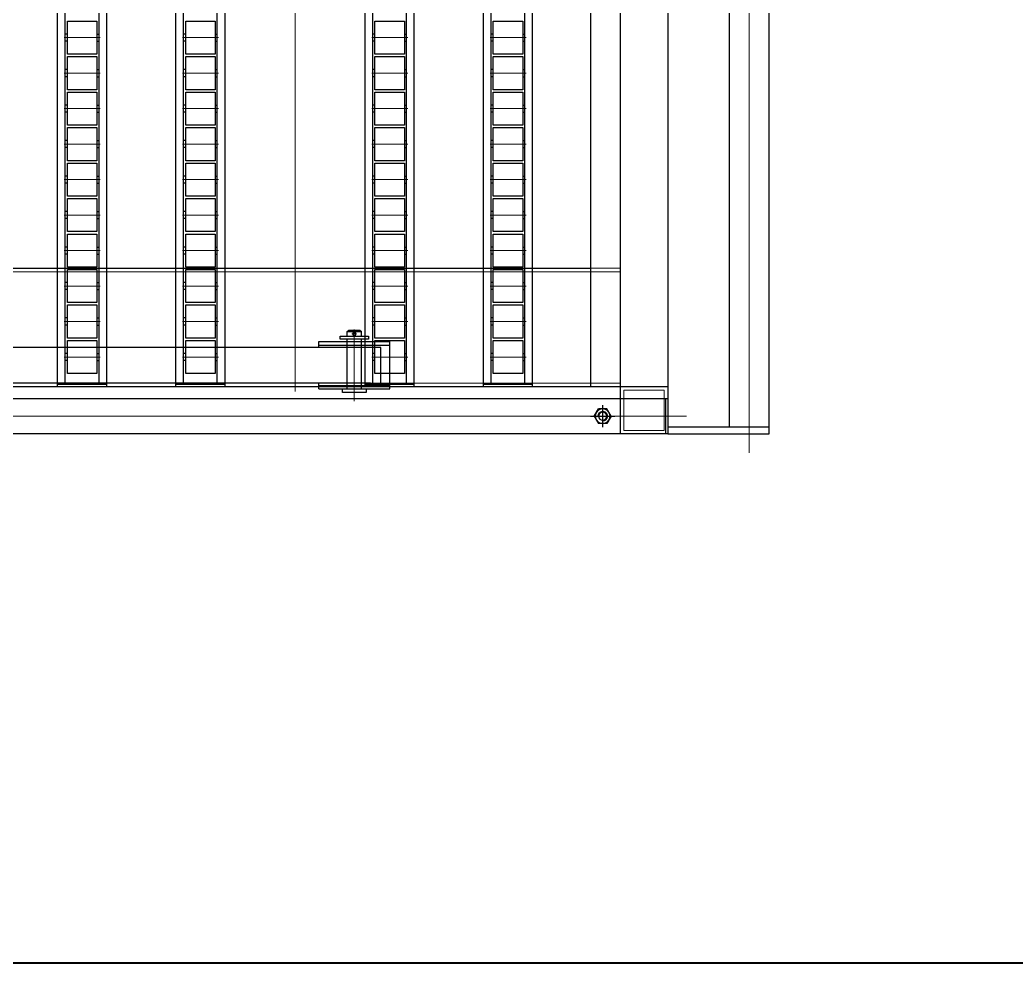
# Model space of a CAD drawing. Extents: x 539033 to 804858, y 468425 to 1263560.
# Drawn here: x 741768 to 742610, y 490589 to 491387 of the extents above; entities that cross this region are included whole.
import ezdxf

# ---------------------------------------------------------------- set-up
doc = ezdxf.new("R2010")
doc.units = 0
doc.header["$LTSCALE"] = 1000
doc.header["$MEASUREMENT"] = 0
for name, pattern in [('0', [0, 0]), ('ACAD_ISO02W100', [15, 12, -3]), ('ACAD_ISO04W100', [30, 24, -3, 0, -3]), ('DASHDOT', [25.4, 12.7, -6.35, 0, -6.35]), ('SOLID', [0])]:
    doc.linetypes.add(name, pattern=pattern)
doc.layers.get('0').update_dxf_attribs({"linetype": 'CONTINUOUS'})
doc.layers.add('1', color=1, linetype='DASHDOT')
doc.layers.add('5剖面线层', color=2, linetype='CONTINUOUS')
for name, color, linetype, lineweight in [('3', 7, 'ACAD_ISO04W100', 15), ('标注', 7, 'SOLID', 15), ('点划线', 1, 'ACAD_ISO04W100', 15), ('粗实线', 7, '0', 30), ('虚线', 6, 'ACAD_ISO02W100', 18)]:
    doc.layers.add(name, color=color, linetype=linetype, lineweight=lineweight)

# ---------------------------------------------------------------- blocks, each defined once
blk = doc.blocks.new('A$C513352F2')
at = {"layer": '点划线'}
blk.add_line((68.9, 0), (68.9, 1086.91), dxfattribs=at)
at = {"layer": '粗实线', "color": 5}
for p, q in [((0, 1070.94), (85.65, 1070.94)), ((85.65, 1070.94), (85.65, 10.94)), ((0, 1064.94), (85.65, 1064.94)), ((52.15, 1064.94), (52.15, 16.94)), ((0, 16.94), (85.65, 16.94)), ((0, 10.94), (85.65, 10.94))]:
    blk.add_line(p, q, dxfattribs=at)
blk = doc.blocks.new('A$C458447FD')
for p, q in [((1298.84, 1065.14), (1302.43, 1071.37)), ((1309.62, 1071.37), (1302.43, 1071.37)), ((1313.22, 1065.14), (1309.62, 1071.37)), ((1298.84, 1065.14), (1302.43, 1058.91)), ((1313.22, 1065.14), (1309.62, 1058.91)), ((1309.62, 1058.91), (1302.43, 1058.91)), ((1084.03, 1000.14), (1084.03, 997.64)), ((1084.03, 997.64), (1108.03, 997.64)), ((1108.03, 997.64), (1108.03, 1000.14))]:
    blk.add_line(p, q)
for radius in [6.23, 3.4]:
    blk.add_circle((1306.03, 1065.14), radius)
at = {"layer": '1', "linetype": 'DASHDOT'}
for p, q in [((1306.03, 1074.37), (1306.03, 1055.91)), ((1295.84, 1065.14), (1316.22, 1065.14))]:
    blk.add_line(p, q, dxfattribs=at)
at = {"layer": '3'}
blk.add_arc((1306.03, 1065.14), 4, 170, 90, dxfattribs=at)
at = {"layer": '点划线'}
for p, q in [((206.04, 1065.14), (1376.79, 1065.14)), ((1046.03, 17.93), (1046.03, 1044.24)), ((1096.03, 1052.42), (1096.03, 991.97)), ((850.83, 1015.14), (881.27, 1015.14)), ((950.83, 1015.14), (981.27, 1015.14)), ((1110.83, 1015.14), (1141.27, 1015.14)), ((1210.83, 1015.14), (1241.27, 1015.14)), ((1093.94, 995.64), (1097.96, 995.64)), ((850.83, 985.14), (881.27, 985.14)), ((950.83, 985.14), (981.27, 985.14)), ((1110.83, 985.14), (1141.27, 985.14)), ((1210.83, 985.14), (1241.27, 985.14)), ((850.83, 955.14), (881.27, 955.14)), ((950.83, 955.14), (981.27, 955.14)), ((1110.83, 955.14), (1141.27, 955.14)), ((1210.83, 955.14), (1241.27, 955.14)), ((850.83, 925.14), (881.27, 925.14)), ((950.83, 925.14), (981.27, 925.14)), ((1110.83, 925.14), (1141.27, 925.14)), ((1210.83, 925.14), (1241.27, 925.14)), ((850.83, 895.14), (881.27, 895.14)), ((950.83, 895.14), (981.27, 895.14)), ((1110.83, 895.14), (1141.27, 895.14)), ((1210.83, 895.14), (1241.27, 895.14)), ((850.83, 865.14), (881.27, 865.14)), ((950.83, 865.14), (981.27, 865.14)), ((1110.83, 865.14), (1141.27, 865.14)), ((1210.83, 865.14), (1241.27, 865.14)), ((850.83, 835.14), (881.27, 835.14)), ((950.83, 835.14), (981.27, 835.14)), ((1110.83, 835.14), (1141.27, 835.14)), ((1210.83, 835.14), (1241.27, 835.14)), ((850.83, 805.14), (881.27, 805.14)), ((950.83, 805.14), (981.27, 805.14)), ((1110.83, 805.14), (1141.27, 805.14)), ((1210.83, 805.14), (1241.27, 805.14)), ((850.83, 775.14), (881.27, 775.14)), ((950.83, 775.14), (981.27, 775.14)), ((1110.83, 775.14), (1141.27, 775.14)), ((1210.83, 775.14), (1241.27, 775.14)), ((850.83, 745.14), (881.27, 745.14)), ((950.83, 745.14), (981.27, 745.14)), ((1110.83, 745.14), (1141.27, 745.14)), ((1210.83, 745.14), (1241.27, 745.14))]:
    blk.add_line(p, q, dxfattribs=at)
at = {"layer": '粗实线'}
for p, q in [((1359.53, 1080.14), (1359.53, 1050.14)), ((211.03, 1050.14), (1361.03, 1050.14)), ((1109.83, 1037.14), (0, 1037.14)), ((506.03, 1040.14), (1321.03, 1040.14)), ((1066.03, 1042.14), (1066.03, 1037.14)), ((1066.03, 1042.14), (1126.03, 1042.14)), ((1066.03, 1039.14), (1126.03, 1039.14)), ((1090.03, 1042.14), (1090.03, 1000.14)), ((1102.03, 1042.14), (1102.03, 1000.14)), ((1118.6, 1037.14), (1118.6, 1007.14)), ((1126.03, 1042.14), (1126.03, 1002.14)), ((1321.03, 1040.14), (1321.03, 60.14)), ((1118.6, 1007.14), (0, 1007.14)), ((1066.03, 1007.14), (1066.03, 1002.14)), ((1066.03, 1005.14), (1126.03, 1005.14)), ((1066.03, 1002.14), (1126.03, 1002.14)), ((1108.03, 1000.14), (1084.03, 1000.14)), ((1090.03, 997.64), (1090.03, 993.64)), ((1090.03, 993.64), (1091.03, 992.64)), ((1090.03, 993.64), (1102.03, 993.64)), ((1101.03, 992.64), (1102.03, 993.64)), ((1102.03, 997.64), (1102.03, 993.64)), ((1101.03, 992.64), (1091.03, 992.64)), ((796.03, 940.14), (1296.03, 940.14))]:
    blk.add_line(p, q, dxfattribs=at)
at = {"layer": '粗实线', "color": 4}
for p, q in [((845.28, 1040.14), (845.28, 60.14)), ((845.28, 1040.14), (886.78, 1040.14)), ((845.28, 1038.14), (886.78, 1038.14)), ((851.78, 1038.14), (851.78, 62.14)), ((880.28, 1038.14), (880.28, 62.14)), ((886.78, 1040.14), (886.78, 60.14)), ((945.28, 1040.14), (945.28, 60.14)), ((945.28, 1040.14), (986.78, 1040.14)), ((945.28, 1038.14), (986.78, 1038.14)), ((951.78, 1038.14), (951.78, 62.14)), ((980.28, 1038.14), (980.28, 62.14)), ((986.78, 1040.14), (986.78, 60.14)), ((1105.28, 1040.14), (1105.28, 60.14)), ((1105.28, 1040.14), (1146.78, 1040.14)), ((1105.28, 1038.14), (1146.78, 1038.14)), ((1111.78, 1038.14), (1111.78, 62.14)), ((1140.28, 1038.14), (1140.28, 62.14)), ((1146.78, 1040.14), (1146.78, 60.14)), ((1205.28, 1040.14), (1205.28, 60.14)), ((1205.28, 1040.14), (1246.78, 1040.14)), ((1205.28, 1038.14), (1246.78, 1038.14)), ((1211.78, 1038.14), (1211.78, 62.14)), ((1240.28, 1038.14), (1240.28, 62.14)), ((1246.78, 1040.14), (1246.78, 60.14))]:
    blk.add_line(p, q, dxfattribs=at)
at = {"layer": '粗实线', "color": 2}
blk.add_line((1296.03, 1040.14), (1296.03, 60.14), dxfattribs=at)
at = {"layer": '粗实线', "color": 3}
for p, q in [((853.53, 1018.14), (851.78, 1018.14)), ((851.78, 1018.14), (851.78, 1012.14)), ((853.53, 1012.14), (851.78, 1012.14)), ((878.53, 1018.14), (880.28, 1018.14)), ((878.53, 1012.14), (880.28, 1012.14)), ((880.28, 1018.14), (880.28, 1012.14)), ((953.53, 1018.14), (951.78, 1018.14)), ((951.78, 1018.14), (951.78, 1012.14)), ((953.53, 1012.14), (951.78, 1012.14)), ((978.53, 1018.14), (980.28, 1018.14)), ((978.53, 1012.14), (980.28, 1012.14)), ((980.28, 1018.14), (980.28, 1012.14)), ((1113.53, 1018.14), (1111.78, 1018.14)), ((1111.78, 1018.14), (1111.78, 1012.14)), ((1113.53, 1012.14), (1111.78, 1012.14)), ((1138.53, 1018.14), (1140.28, 1018.14)), ((1138.53, 1012.14), (1140.28, 1012.14)), ((1140.28, 1018.14), (1140.28, 1012.14)), ((1213.53, 1018.14), (1211.78, 1018.14)), ((1211.78, 1018.14), (1211.78, 1012.14)), ((1213.53, 1012.14), (1211.78, 1012.14)), ((1238.53, 1018.14), (1240.28, 1018.14)), ((1238.53, 1012.14), (1240.28, 1012.14)), ((1240.28, 1018.14), (1240.28, 1012.14)), ((853.53, 988.14), (851.78, 988.14)), ((851.78, 988.14), (851.78, 982.14)), ((878.53, 988.14), (880.28, 988.14)), ((880.28, 988.14), (880.28, 982.14)), ((953.53, 988.14), (951.78, 988.14)), ((951.78, 988.14), (951.78, 982.14)), ((978.53, 988.14), (980.28, 988.14)), ((980.28, 988.14), (980.28, 982.14)), ((1113.53, 988.14), (1111.78, 988.14)), ((1111.78, 988.14), (1111.78, 982.14)), ((1138.53, 988.14), (1140.28, 988.14)), ((1140.28, 988.14), (1140.28, 982.14)), ((1213.53, 988.14), (1211.78, 988.14)), ((1211.78, 988.14), (1211.78, 982.14)), ((1238.53, 988.14), (1240.28, 988.14)), ((1240.28, 988.14), (1240.28, 982.14)), ((853.53, 982.14), (851.78, 982.14)), ((878.53, 982.14), (880.28, 982.14)), ((953.53, 982.14), (951.78, 982.14)), ((978.53, 982.14), (980.28, 982.14)), ((1113.53, 982.14), (1111.78, 982.14)), ((1138.53, 982.14), (1140.28, 982.14)), ((1213.53, 982.14), (1211.78, 982.14)), ((1238.53, 982.14), (1240.28, 982.14)), ((853.53, 958.14), (851.78, 958.14)), ((851.78, 958.14), (851.78, 952.14)), ((853.53, 952.14), (851.78, 952.14)), ((878.53, 958.14), (880.28, 958.14)), ((878.53, 952.14), (880.28, 952.14)), ((880.28, 958.14), (880.28, 952.14)), ((953.53, 958.14), (951.78, 958.14)), ((951.78, 958.14), (951.78, 952.14)), ((953.53, 952.14), (951.78, 952.14)), ((978.53, 958.14), (980.28, 958.14)), ((978.53, 952.14), (980.28, 952.14)), ((980.28, 958.14), (980.28, 952.14)), ((1113.53, 958.14), (1111.78, 958.14)), ((1111.78, 958.14), (1111.78, 952.14)), ((1113.53, 952.14), (1111.78, 952.14)), ((1138.53, 958.14), (1140.28, 958.14)), ((1138.53, 952.14), (1140.28, 952.14)), ((1140.28, 958.14), (1140.28, 952.14)), ((1213.53, 958.14), (1211.78, 958.14)), ((1211.78, 958.14), (1211.78, 952.14)), ((1213.53, 952.14), (1211.78, 952.14)), ((1238.53, 958.14), (1240.28, 958.14)), ((1238.53, 952.14), (1240.28, 952.14)), ((1240.28, 958.14), (1240.28, 952.14)), ((853.53, 928.14), (851.78, 928.14)), ((851.78, 928.14), (851.78, 922.14)), ((878.53, 928.14), (880.28, 928.14)), ((880.28, 928.14), (880.28, 922.14)), ((953.53, 928.14), (951.78, 928.14)), ((951.78, 928.14), (951.78, 922.14)), ((978.53, 928.14), (980.28, 928.14)), ((980.28, 928.14), (980.28, 922.14)), ((1113.53, 928.14), (1111.78, 928.14)), ((1111.78, 928.14), (1111.78, 922.14)), ((1138.53, 928.14), (1140.28, 928.14)), ((1140.28, 928.14), (1140.28, 922.14)), ((1213.53, 928.14), (1211.78, 928.14)), ((1211.78, 928.14), (1211.78, 922.14)), ((1238.53, 928.14), (1240.28, 928.14)), ((1240.28, 928.14), (1240.28, 922.14)), ((853.53, 922.14), (851.78, 922.14)), ((878.53, 922.14), (880.28, 922.14)), ((953.53, 922.14), (951.78, 922.14)), ((978.53, 922.14), (980.28, 922.14)), ((1113.53, 922.14), (1111.78, 922.14)), ((1138.53, 922.14), (1140.28, 922.14)), ((1213.53, 922.14), (1211.78, 922.14)), ((1238.53, 922.14), (1240.28, 922.14)), ((853.53, 898.14), (851.78, 898.14)), ((851.78, 898.14), (851.78, 892.14)), ((878.53, 898.14), (880.28, 898.14)), ((880.28, 898.14), (880.28, 892.14)), ((953.53, 898.14), (951.78, 898.14)), ((951.78, 898.14), (951.78, 892.14)), ((978.53, 898.14), (980.28, 898.14)), ((980.28, 898.14), (980.28, 892.14)), ((1113.53, 898.14), (1111.78, 898.14)), ((1111.78, 898.14), (1111.78, 892.14)), ((1138.53, 898.14), (1140.28, 898.14)), ((1140.28, 898.14), (1140.28, 892.14)), ((1213.53, 898.14), (1211.78, 898.14)), ((1211.78, 898.14), (1211.78, 892.14)), ((1238.53, 898.14), (1240.28, 898.14)), ((1240.28, 898.14), (1240.28, 892.14)), ((853.53, 892.14), (851.78, 892.14)), ((878.53, 892.14), (880.28, 892.14)), ((953.53, 892.14), (951.78, 892.14)), ((978.53, 892.14), (980.28, 892.14)), ((1113.53, 892.14), (1111.78, 892.14)), ((1138.53, 892.14), (1140.28, 892.14)), ((1213.53, 892.14), (1211.78, 892.14)), ((1238.53, 892.14), (1240.28, 892.14)), ((853.53, 868.14), (851.78, 868.14)), ((851.78, 868.14), (851.78, 862.14)), ((878.53, 868.14), (880.28, 868.14)), ((880.28, 868.14), (880.28, 862.14)), ((953.53, 868.14), (951.78, 868.14)), ((951.78, 868.14), (951.78, 862.14)), ((978.53, 868.14), (980.28, 868.14)), ((980.28, 868.14), (980.28, 862.14)), ((1113.53, 868.14), (1111.78, 868.14)), ((1111.78, 868.14), (1111.78, 862.14)), ((1138.53, 868.14), (1140.28, 868.14)), ((1140.28, 868.14), (1140.28, 862.14)), ((1213.53, 868.14), (1211.78, 868.14)), ((1211.78, 868.14), (1211.78, 862.14)), ((1238.53, 868.14), (1240.28, 868.14)), ((1240.28, 868.14), (1240.28, 862.14)), ((853.53, 862.14), (851.78, 862.14)), ((878.53, 862.14), (880.28, 862.14)), ((953.53, 862.14), (951.78, 862.14)), ((978.53, 862.14), (980.28, 862.14)), ((1113.53, 862.14), (1111.78, 862.14)), ((1138.53, 862.14), (1140.28, 862.14)), ((1213.53, 862.14), (1211.78, 862.14)), ((1238.53, 862.14), (1240.28, 862.14)), ((853.53, 838.14), (851.78, 838.14)), ((851.78, 838.14), (851.78, 832.14)), ((878.53, 838.14), (880.28, 838.14)), ((880.28, 838.14), (880.28, 832.14)), ((953.53, 838.14), (951.78, 838.14)), ((951.78, 838.14), (951.78, 832.14)), ((978.53, 838.14), (980.28, 838.14)), ((980.28, 838.14), (980.28, 832.14)), ((1113.53, 838.14), (1111.78, 838.14)), ((1111.78, 838.14), (1111.78, 832.14)), ((1138.53, 838.14), (1140.28, 838.14)), ((1140.28, 838.14), (1140.28, 832.14)), ((1213.53, 838.14), (1211.78, 838.14)), ((1211.78, 838.14), (1211.78, 832.14)), ((1238.53, 838.14), (1240.28, 838.14)), ((1240.28, 838.14), (1240.28, 832.14)), ((853.53, 832.14), (851.78, 832.14)), ((878.53, 832.14), (880.28, 832.14)), ((953.53, 832.14), (951.78, 832.14)), ((978.53, 832.14), (980.28, 832.14)), ((1113.53, 832.14), (1111.78, 832.14)), ((1138.53, 832.14), (1140.28, 832.14)), ((1213.53, 832.14), (1211.78, 832.14)), ((1238.53, 832.14), (1240.28, 832.14)), ((853.53, 808.14), (851.78, 808.14)), ((851.78, 808.14), (851.78, 802.14)), ((853.53, 802.14), (851.78, 802.14)), ((878.53, 808.14), (880.28, 808.14)), ((878.53, 802.14), (880.28, 802.14)), ((880.28, 808.14), (880.28, 802.14)), ((953.53, 808.14), (951.78, 808.14)), ((951.78, 808.14), (951.78, 802.14)), ((953.53, 802.14), (951.78, 802.14)), ((978.53, 808.14), (980.28, 808.14)), ((978.53, 802.14), (980.28, 802.14)), ((980.28, 808.14), (980.28, 802.14)), ((1113.53, 808.14), (1111.78, 808.14)), ((1111.78, 808.14), (1111.78, 802.14)), ((1113.53, 802.14), (1111.78, 802.14)), ((1138.53, 808.14), (1140.28, 808.14)), ((1138.53, 802.14), (1140.28, 802.14)), ((1140.28, 808.14), (1140.28, 802.14)), ((1213.53, 808.14), (1211.78, 808.14)), ((1211.78, 808.14), (1211.78, 802.14)), ((1213.53, 802.14), (1211.78, 802.14)), ((1238.53, 808.14), (1240.28, 808.14)), ((1238.53, 802.14), (1240.28, 802.14)), ((1240.28, 808.14), (1240.28, 802.14)), ((853.53, 778.14), (851.78, 778.14)), ((851.78, 778.14), (851.78, 772.14)), ((878.53, 778.14), (880.28, 778.14)), ((880.28, 778.14), (880.28, 772.14)), ((953.53, 778.14), (951.78, 778.14)), ((951.78, 778.14), (951.78, 772.14)), ((978.53, 778.14), (980.28, 778.14)), ((980.28, 778.14), (980.28, 772.14)), ((1113.53, 778.14), (1111.78, 778.14)), ((1111.78, 778.14), (1111.78, 772.14)), ((1138.53, 778.14), (1140.28, 778.14)), ((1140.28, 778.14), (1140.28, 772.14)), ((1213.53, 778.14), (1211.78, 778.14)), ((1211.78, 778.14), (1211.78, 772.14)), ((1238.53, 778.14), (1240.28, 778.14)), ((1240.28, 778.14), (1240.28, 772.14)), ((853.53, 772.14), (851.78, 772.14)), ((878.53, 772.14), (880.28, 772.14)), ((953.53, 772.14), (951.78, 772.14)), ((978.53, 772.14), (980.28, 772.14)), ((1113.53, 772.14), (1111.78, 772.14)), ((1138.53, 772.14), (1140.28, 772.14)), ((1213.53, 772.14), (1211.78, 772.14)), ((1238.53, 772.14), (1240.28, 772.14)), ((853.53, 748.14), (851.78, 748.14)), ((851.78, 748.14), (851.78, 742.14)), ((853.53, 742.14), (851.78, 742.14)), ((878.53, 748.14), (880.28, 748.14)), ((878.53, 742.14), (880.28, 742.14)), ((880.28, 748.14), (880.28, 742.14)), ((953.53, 748.14), (951.78, 748.14)), ((951.78, 748.14), (951.78, 742.14)), ((953.53, 742.14), (951.78, 742.14)), ((978.53, 748.14), (980.28, 748.14)), ((978.53, 742.14), (980.28, 742.14)), ((980.28, 748.14), (980.28, 742.14)), ((1113.53, 748.14), (1111.78, 748.14)), ((1111.78, 748.14), (1111.78, 742.14)), ((1113.53, 742.14), (1111.78, 742.14)), ((1138.53, 748.14), (1140.28, 748.14)), ((1138.53, 742.14), (1140.28, 742.14)), ((1140.28, 748.14), (1140.28, 742.14)), ((1213.53, 748.14), (1211.78, 748.14)), ((1211.78, 748.14), (1211.78, 742.14)), ((1213.53, 742.14), (1211.78, 742.14)), ((1238.53, 748.14), (1240.28, 748.14)), ((1238.53, 742.14), (1240.28, 742.14)), ((1240.28, 748.14), (1240.28, 742.14))]:
    blk.add_line(p, q, dxfattribs=at)
at = {"layer": '粗实线'}
for points in [[(211.03, 20.14), (1361.03, 20.14), (1361.03, 1080.14), (211.03, 1080.14)], [(1321.03, 1040.14), (1361.03, 1040.14), (1361.03, 1080.14), (1321.03, 1080.14)]]:
    blk.add_lwpolyline(points, close=True, dxfattribs=at)
at = {"layer": '粗实线', "color": 4}
blk.add_lwpolyline([(1106.03, 1042.14), (1106.03, 1045.14), (1086.03, 1045.14), (1086.03, 1042.14)], close=True, dxfattribs=at)
at = {"layer": '粗实线', "color": 3}
for points in [[(853.53, 1001.14), (878.53, 1001.14), (878.53, 1029.14), (853.53, 1029.14)], [(953.53, 1001.14), (978.53, 1001.14), (978.53, 1029.14), (953.53, 1029.14)], [(1113.53, 1001.14), (1138.53, 1001.14), (1138.53, 1029.14), (1113.53, 1029.14)], [(1213.53, 1001.14), (1238.53, 1001.14), (1238.53, 1029.14), (1213.53, 1029.14)], [(853.53, 971.14), (878.53, 971.14), (878.53, 999.14), (853.53, 999.14)], [(953.53, 971.14), (978.53, 971.14), (978.53, 999.14), (953.53, 999.14)], [(1113.53, 971.14), (1138.53, 971.14), (1138.53, 999.14), (1113.53, 999.14)], [(1213.53, 971.14), (1238.53, 971.14), (1238.53, 999.14), (1213.53, 999.14)], [(853.53, 941.14), (878.53, 941.14), (878.53, 969.14), (853.53, 969.14)], [(953.53, 941.14), (978.53, 941.14), (978.53, 969.14), (953.53, 969.14)], [(1113.53, 941.14), (1138.53, 941.14), (1138.53, 969.14), (1113.53, 969.14)], [(1213.53, 941.14), (1238.53, 941.14), (1238.53, 969.14), (1213.53, 969.14)], [(853.53, 911.14), (878.53, 911.14), (878.53, 939.14), (853.53, 939.14)], [(953.53, 911.14), (978.53, 911.14), (978.53, 939.14), (953.53, 939.14)], [(1113.53, 911.14), (1138.53, 911.14), (1138.53, 939.14), (1113.53, 939.14)], [(1213.53, 911.14), (1238.53, 911.14), (1238.53, 939.14), (1213.53, 939.14)], [(853.53, 881.14), (878.53, 881.14), (878.53, 909.14), (853.53, 909.14)], [(953.53, 881.14), (978.53, 881.14), (978.53, 909.14), (953.53, 909.14)], [(1113.53, 881.14), (1138.53, 881.14), (1138.53, 909.14), (1113.53, 909.14)], [(1213.53, 881.14), (1238.53, 881.14), (1238.53, 909.14), (1213.53, 909.14)], [(853.53, 851.14), (878.53, 851.14), (878.53, 879.14), (853.53, 879.14)], [(953.53, 851.14), (978.53, 851.14), (978.53, 879.14), (953.53, 879.14)], [(1113.53, 851.14), (1138.53, 851.14), (1138.53, 879.14), (1113.53, 879.14)], [(1213.53, 851.14), (1238.53, 851.14), (1238.53, 879.14), (1213.53, 879.14)], [(853.53, 821.14), (878.53, 821.14), (878.53, 849.14), (853.53, 849.14)], [(953.53, 821.14), (978.53, 821.14), (978.53, 849.14), (953.53, 849.14)], [(1113.53, 821.14), (1138.53, 821.14), (1138.53, 849.14), (1113.53, 849.14)], [(1213.53, 821.14), (1238.53, 821.14), (1238.53, 849.14), (1213.53, 849.14)], [(853.53, 791.14), (878.53, 791.14), (878.53, 819.14), (853.53, 819.14)], [(953.53, 791.14), (978.53, 791.14), (978.53, 819.14), (953.53, 819.14)], [(1113.53, 791.14), (1138.53, 791.14), (1138.53, 819.14), (1113.53, 819.14)], [(1213.53, 791.14), (1238.53, 791.14), (1238.53, 819.14), (1213.53, 819.14)], [(853.53, 761.14), (878.53, 761.14), (878.53, 789.14), (853.53, 789.14)], [(953.53, 761.14), (978.53, 761.14), (978.53, 789.14), (953.53, 789.14)], [(1113.53, 761.14), (1138.53, 761.14), (1138.53, 789.14), (1113.53, 789.14)], [(1213.53, 761.14), (1238.53, 761.14), (1238.53, 789.14), (1213.53, 789.14)], [(853.53, 731.14), (878.53, 731.14), (878.53, 759.14), (853.53, 759.14)], [(953.53, 731.14), (978.53, 731.14), (978.53, 759.14), (953.53, 759.14)], [(1113.53, 731.14), (1138.53, 731.14), (1138.53, 759.14), (1113.53, 759.14)], [(1213.53, 731.14), (1238.53, 731.14), (1238.53, 759.14), (1213.53, 759.14)]]:
    blk.add_lwpolyline(points, close=True, dxfattribs=at)
at = {"layer": '粗实线'}
blk.add_circle((1096.03, 995.64), 1.5, dxfattribs=at)
at = {"layer": '虚线'}
for p, q in [((251.03, 1037.14), (1321.03, 1037.14)), ((251.03, 943.14), (1321.03, 943.14)), ((1296.03, 940.14), (1321.03, 940.14))]:
    blk.add_line(p, q, dxfattribs=at)
blk.add_lwpolyline([(1324.03, 1043.14), (1358.03, 1043.14), (1358.03, 1077.14), (1324.03, 1077.14)], close=True, dxfattribs=at)
at = {"layer": '标注'}
blk.add_blockref('A$C513352F2', (1361.03, 9.2), dxfattribs=at)

msp = doc.modelspace()

# ---------------------------------------------------------------- linework, layer by layer
at = {"layer": '5剖面线层', "color": 5, "lineweight": 40, "ltscale": 100}
msp.add_lwpolyline([(726513.88, 493138), (747045.5, 493138), (747045.5, 490589.17), (726513.88, 490589.17)], close=True, dxfattribs=at)

# ---------------------------------------------------------------- block references
at = {"color": 0, "ltscale": 100, "xscale": -1, "rotation": 180}
msp.add_blockref('A$C458447FD', (740954.54, 492116.67), dxfattribs=at)

doc.saveas('drawing.dxf')
